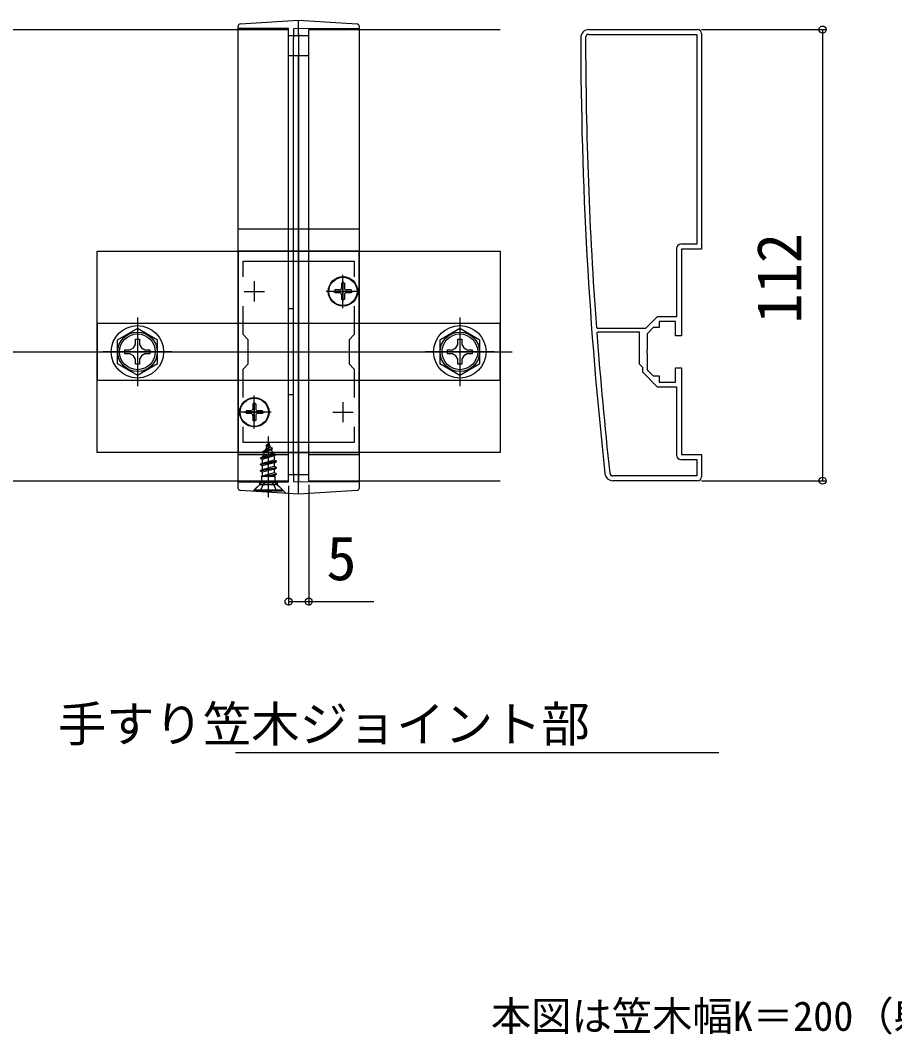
# Model space of a CAD drawing. Units: millimetres, scale not verified. Extents: x -875 to 875, y -1300 to 1292.
# Drawn here: x 399.5 to 616.5, y 314.9 to 566.7 of the extents above; entities that cross this region are included whole.
import ezdxf
from ezdxf.enums import TextEntityAlignment as Align

# ---------------------------------------------------------------- set-up
doc = ezdxf.new("R2010")
doc.units = ezdxf.units.MM
doc.header["$LTSCALE"] = 8
for name, color, linetype in [('0-1_USER1', 3, 'Continuous'), ('0-2_YKK_11', 7, 'Continuous'), ('0-3_YKK_12', 2, 'Continuous'), ('0-4_YKK_13', 4, 'Continuous'), ('0-5_YKK_D', 6, 'Continuous'), ('0-7_YSS_K', 3, 'Continuous')]:
    doc.layers.add(name, color=color, linetype=linetype)
doc.styles.add('ＭＳ ゴシック', font='')
doc.styles.get('ＭＳ ゴシック').set_extended_font_data('MS Gothic')

msp = doc.modelspace()

# ---------------------------------------------------------------- linework, layer by layer
at = {"layer": '0-2_YKK_11'}
for p, q in [((540.604, 564.404), (567.604, 564.404)), ((540.604, 563.204), (567.404, 563.204)), ((457.604, 501.904), (457.604, 496.904)), ((479.604, 501.904), (479.604, 496.904)), ((455.104, 499.404), (460.104, 499.404)), ((477.104, 499.404), (482.104, 499.404)), ((457.604, 471.904), (457.604, 466.904)), ((479.604, 471.904), (479.604, 466.904)), ((455.104, 469.404), (460.104, 469.404)), ((477.104, 469.404), (482.104, 469.404)), ((567.404, 453.604), (546.604, 453.604)), ((567.604, 452.404), (546.604, 452.404))]:
    msp.add_line(p, q, dxfattribs=at)
for points in [[(568.604, 563.404), (568.604, 509.904), (563.604, 509.904), (563.604, 488.404), (562.104, 488.404), (562.104, 491.904), (558.104, 491.904), (558.104, 490.404), (556.604, 490.404), (555.104, 488.904), (555.104, 484.862), (554.984, 484.679), (554.984, 484.129), (555.104, 483.946), (555.104, 479.904), (556.604, 478.404), (558.104, 478.404), (558.104, 476.904), (562.104, 476.904), (562.104, 480.404), (563.604, 480.404), (563.604, 458.904), (568.604, 458.904), (568.604, 453.404)], [(567.404, 563.204), (567.404, 511.104), (563.404, 511.104)], [(562.404, 510.104), (562.404, 493.104), (557.607, 493.104), (554.707, 490.204), (542.789, 490.204), (542.489, 490.482)], [(454.804, 503.037), (454.804, 506.904), (482.404, 506.904), (482.404, 503.037)], [(454.804, 473.037), (454.804, 480.104), (456.104, 481.404), (456.104, 487.404), (454.804, 488.704), (454.804, 495.771)], [(482.404, 495.771), (482.404, 488.704), (481.104, 487.404), (481.104, 481.404), (482.404, 480.104), (482.404, 473.037)], [(542.593, 489.082), (542.892, 489.404), (553.104, 489.404), (553.104, 481.404), (553.904, 480.604), (553.904, 479.407), (557.607, 475.704), (562.404, 475.704), (562.404, 458.704)], [(482.404, 465.771), (482.404, 461.904), (454.804, 461.904), (454.804, 465.771)], [(563.404, 457.704), (567.404, 457.704), (567.404, 453.604)]]:
    msp.add_lwpolyline(points, dxfattribs=at)
msp.add_lwpolyline([(453.604, 509.404), (453.604, 459.404), (483.604, 459.404), (483.604, 509.404)], close=True, dxfattribs=at)
for centre, radius, start, end in [((540.604, 562.404), 2, 90, 180.07338), ((567.604, 563.404), 1, 0.00001, 89.99999), ((1538.607, 563.682), 1000.004, 180.07337, 186.28629), ((540.604, 562.404), 0.8, 89.99999, 180.07337), ((1538.605, 563.682), 998.802, 180.07336, 184.20284), ((563.404, 510.104), 1, 90.00001, 179.99999), ((1538.613, 563.683), 998.809, 184.28341, 186.28629), ((563.404, 458.704), 1, 180.00001, 269.99999), ((546.604, 454.404), 2, 186.28628, 270), ((546.604, 454.404), 0.8, 186.28629, 270.00001), ((567.604, 453.404), 1, 270.00001, 359.99999)]:
    msp.add_arc(centre, radius, start, end, dxfattribs=at)
at = {"layer": '0-3_YKK_12'}
for p, q in [((466.104, 452.404), (466.104, 564.404)), ((471.104, 452.404), (471.104, 564.404)), ((468.604, 449.404), (468.604, 519.404))]:
    msp.add_line(p, q, dxfattribs=at)
for points in [[(113.604, 564.404), (453.604, 564.404), (466.104, 564.404)], [(471.104, 564.404), (483.604, 564.404), (518.604, 564.404)], [(113.604, 452.404), (453.604, 452.404), (466.104, 452.404)], [(471.104, 452.404), (483.604, 452.404), (518.604, 452.404)]]:
    msp.add_lwpolyline(points, dxfattribs=at)
at = {"layer": '0-4_YKK_13'}
for p, q in [((454.074, 565.815), (468.604, 566.704)), ((468.604, 566.704), (483.135, 565.815)), ((466.104, 564.66), (453.604, 564.704)), ((483.604, 564.704), (467.304, 564.562)), ((453.604, 452.978), (453.604, 562.518)), ((466.104, 562.904), (471.104, 562.904)), ((466.104, 454.196), (466.104, 562.357)), ((467.304, 454.295), (467.304, 562.259)), ((468.604, 563.409), (468.604, 452.031)), ((468.604, 562.904), (468.604, 563.346)), ((471.104, 557.904), (471.104, 562.904)), ((483.604, 562.518), (483.604, 452.978)), ((471.104, 557.904), (466.104, 557.904)), ((468.604, 514.904), (468.604, 557.904)), ((453.604, 514.904), (483.604, 514.904)), ((479.954, 501.454), (479.254, 501.454)), ((479.254, 501.454), (479.254, 500.254)), ((479.604, 495.254), (479.604, 503.554)), ((479.954, 501.454), (479.954, 500.254)), ((483.754, 499.404), (475.454, 499.404)), ((477.554, 499.754), (477.554, 499.054)), ((478.754, 499.754), (477.554, 499.754)), ((478.754, 499.054), (477.554, 499.054)), ((481.654, 499.754), (480.454, 499.754)), ((481.654, 499.054), (480.454, 499.054)), ((481.654, 499.754), (481.654, 499.054)), ((479.254, 498.554), (479.254, 497.354)), ((479.954, 497.354), (479.254, 497.354)), ((479.954, 498.554), (479.954, 497.354)), ((467.304, 495.104), (466.104, 495.104)), ((428.604, 492.904), (428.604, 475.904)), ((508.604, 492.904), (508.604, 475.904)), ((428.081, 486.258), (428.103, 487.504)), ((508.081, 486.258), (508.103, 487.504)), ((437.104, 484.404), (420.104, 484.404)), ((517.104, 484.404), (500.104, 484.404)), ((457.604, 465.254), (457.604, 473.554)), ((467.304, 473.704), (466.104, 473.704)), ((457.954, 471.454), (457.254, 471.454)), ((457.254, 471.454), (457.254, 470.254)), ((457.954, 471.454), (457.954, 470.254)), ((461.754, 469.404), (453.454, 469.404)), ((455.554, 469.754), (455.554, 469.054)), ((456.754, 469.754), (455.554, 469.754)), ((456.754, 469.054), (455.554, 469.054)), ((457.254, 468.554), (457.254, 467.354)), ((457.954, 468.554), (457.954, 467.354)), ((459.654, 469.754), (458.454, 469.754)), ((459.654, 469.054), (458.454, 469.054)), ((459.654, 469.754), (459.654, 469.054)), ((457.954, 467.354), (457.254, 467.354)), ((461.104, 461.854), (460.357, 460.051)), ((460.504, 461.264), (460.972, 461.534)), ((460.504, 461.164), (460.504, 461.264)), ((460.504, 461.164), (460.758, 461.018)), ((461.104, 448.354), (461.104, 463.349)), ((461.104, 461.854), (461.528, 460.831)), ((453.604, 458.904), (466.104, 458.904)), ((459.104, 458.084), (462.854, 458.879)), ((459.104, 457.984), (462.854, 458.779)), ((459.104, 458.084), (459.68, 458.417)), ((462.47, 458.557), (459.629, 457.681)), ((460.072, 459.362), (459.68, 458.417)), ((459.68, 458.417), (462.174, 459.272)), ((459.704, 459.574), (462.154, 460.369)), ((459.704, 459.674), (460.357, 460.051)), ((459.704, 459.574), (460.072, 459.362)), ((460.072, 459.362), (461.803, 460.166)), ((460.357, 460.051), (461.528, 460.831)), ((461.528, 460.831), (462.154, 460.469)), ((461.803, 460.166), (462.154, 460.369)), ((461.803, 460.166), (462.174, 459.272)), ((462.154, 460.369), (462.154, 460.469)), ((462.174, 459.272), (462.854, 458.879)), ((462.47, 458.557), (462.854, 458.779)), ((462.47, 458.557), (462.579, 458.293)), ((462.854, 458.779), (462.854, 458.879)), ((459.104, 457.984), (459.104, 458.084)), ((459.104, 457.984), (459.629, 457.681)), ((463.104, 457.289), (459.104, 456.494)), ((459.104, 456.394), (463.104, 457.189)), ((459.104, 456.494), (459.629, 456.797)), ((459.104, 456.394), (459.104, 456.494)), ((459.104, 456.394), (459.629, 456.091)), ((459.629, 456.797), (459.629, 457.681)), ((459.629, 456.797), (462.579, 457.592)), ((462.579, 456.886), (459.629, 456.091)), ((459.629, 455.207), (459.629, 456.091)), ((459.629, 455.207), (462.579, 456.002)), ((462.579, 457.592), (462.579, 458.293)), ((462.579, 457.592), (463.104, 457.289)), ((462.579, 456.886), (463.104, 457.189)), ((462.579, 456.002), (462.579, 456.886)), ((462.579, 456.002), (463.104, 455.699)), ((463.104, 457.189), (463.104, 457.289)), ((459.104, 454.904), (463.104, 455.699)), ((463.104, 455.599), (459.104, 454.804)), ((459.104, 454.904), (459.629, 455.207)), ((459.104, 454.804), (459.104, 454.904)), ((459.104, 454.804), (459.629, 454.501)), ((459.325, 453.442), (459.629, 453.617)), ((462.739, 453.442), (459.325, 453.442)), ((459.469, 452.3), (459.469, 453.442)), ((462.579, 455.296), (459.629, 454.501)), ((459.629, 453.617), (459.629, 454.501)), ((459.629, 453.617), (462.579, 454.412)), ((459.746, 453.442), (463.104, 454.109)), ((463.104, 454.009), (460.249, 453.442)), ((462.579, 453.706), (461.598, 453.442)), ((462.579, 455.296), (463.104, 455.599)), ((462.579, 454.412), (462.579, 455.296)), ((462.579, 454.412), (463.104, 454.109)), ((462.579, 453.706), (463.104, 454.009)), ((462.579, 453.442), (462.579, 453.706)), ((462.739, 452.3), (462.739, 453.442)), ((463.104, 455.599), (463.104, 455.699)), ((463.104, 454.009), (463.104, 454.109)), ((471.104, 453.904), (466.104, 453.904)), ((468.604, 452.094), (468.604, 453.904)), ((453.604, 452.104), (466.104, 452.148)), ((458.854, 451.354), (457.296, 449.796)), ((457.604, 450.104), (459.235, 451.735)), ((458.854, 452.122), (458.854, 451.354)), ((463.354, 451.354), (458.854, 451.354)), ((462.854, 451.854), (459.354, 451.854)), ((462.249, 451.669), (461.104, 452.278)), ((463.154, 449.854), (462.249, 451.669)), ((463.354, 451.354), (463.354, 452.138)), ((465.409, 449.3), (463.354, 451.354)), ((467.304, 452.246), (483.604, 452.104)), ((457.604, 449.854), (457.604, 450.104)), ((457.604, 450.104), (464.604, 450.104)), ((457.604, 449.854), (464.604, 449.854)), ((452.91, 384.954), (572.91, 384.954))]:
    msp.add_line(p, q, dxfattribs=at)
for points in [[(468.604, 563.409), (468.604, 563.754), (468.604, 564.093), (468.604, 564.427), (468.604, 564.75), (468.604, 565.056), (468.604, 565.344), (468.604, 565.614), (468.604, 565.857), (468.604, 566.074), (468.604, 566.262), (468.604, 566.419), (468.604, 566.542), (468.604, 566.632), (468.604, 566.686), (468.604, 566.704)], [(453.604, 562.518), (453.604, 562.856), (453.604, 563.187), (453.604, 563.51), (453.604, 563.818), (453.604, 564.106), (453.604, 564.373), (453.604, 564.612), (453.604, 564.82), (453.604, 564.995), (453.604, 565.134), (453.604, 565.234), (453.604, 565.296), (453.604, 565.316)], [(466.104, 562.357), (466.104, 562.635), (466.104, 562.908), (466.104, 563.174), (466.104, 563.427), (466.104, 563.664), (466.104, 563.884), (466.104, 564.08), (466.104, 564.251), (466.104, 564.396), (466.104, 564.51), (466.104, 564.593), (466.104, 564.643), (466.104, 564.66)], [(467.304, 564.562), (467.304, 564.545), (467.304, 564.495), (467.304, 564.412), (467.304, 564.298), (467.304, 564.155), (467.304, 563.983), (467.304, 563.787), (467.304, 563.569), (467.304, 563.33), (467.304, 563.077), (467.304, 562.812), (467.304, 562.538), (467.304, 562.259)], [(483.604, 565.316), (483.604, 565.296), (483.604, 565.234), (483.604, 565.134), (483.604, 564.995), (483.604, 564.82), (483.604, 564.612), (483.604, 564.373), (483.604, 564.106), (483.604, 563.818), (483.604, 563.51), (483.604, 563.187), (483.604, 562.856), (483.604, 562.518)], [(426.751, 484.927), (427.619, 485.389), (428.081, 486.258)], [(428.103, 487.504), (429.106, 487.504), (429.127, 486.258)], [(429.127, 486.258), (429.589, 485.389), (430.458, 484.927)], [(506.751, 484.927), (507.619, 485.389), (508.081, 486.258)], [(508.103, 487.504), (509.106, 487.504), (509.127, 486.258)], [(509.127, 486.258), (509.589, 485.389), (510.458, 484.927)], [(426.751, 483.881), (425.504, 483.903), (425.504, 484.906), (426.751, 484.927)], [(428.081, 482.551), (427.619, 483.419), (426.751, 483.881)], [(430.458, 483.881), (429.589, 483.419), (429.127, 482.551)], [(430.458, 484.927), (431.704, 484.906), (431.704, 483.903), (430.458, 483.881)], [(506.751, 483.881), (505.504, 483.903), (505.504, 484.906), (506.751, 484.927)], [(508.081, 482.551), (507.619, 483.419), (506.751, 483.881)], [(510.458, 483.881), (509.589, 483.419), (509.127, 482.551)], [(510.458, 484.927), (511.704, 484.906), (511.704, 483.903), (510.458, 483.881)], [(429.127, 482.551), (429.106, 481.304), (428.103, 481.304), (428.081, 482.551)], [(509.127, 482.551), (509.106, 481.304), (508.103, 481.304), (508.081, 482.551)], [(459.704, 459.574), (459.704, 459.674), (462.154, 460.469)], [(471.104, 453.904), (471.104, 458.904), (483.604, 458.904)], [(466.104, 452.148), (466.104, 452.162), (466.104, 452.205), (466.104, 452.277), (466.104, 452.376), (466.104, 452.501), (466.104, 452.651), (466.104, 452.823), (466.104, 453.015), (466.104, 453.226), (466.104, 453.453), (466.104, 453.69), (466.104, 453.939), (466.104, 454.196)], [(467.304, 454.295), (467.304, 454.039), (467.304, 453.791), (467.304, 453.553), (467.304, 453.326), (467.304, 453.116), (467.304, 452.923), (467.304, 452.75), (467.304, 452.601), (467.304, 452.476), (467.304, 452.376), (467.304, 452.305), (467.304, 452.261), (467.304, 452.246)], [(453.604, 450.492), (453.604, 450.505), (453.604, 450.544), (453.604, 450.61), (453.604, 450.701), (453.604, 450.816), (453.604, 450.954), (453.604, 451.115), (453.604, 451.296), (453.604, 451.495), (453.604, 451.712), (453.604, 451.945), (453.604, 452.189), (453.604, 452.443), (453.604, 452.707), (453.604, 452.978)], [(459.054, 449.854), (459.959, 451.669), (461.104, 452.278)], [(464.604, 449.854), (464.604, 450.104), (462.974, 451.735)], [(468.604, 449.104), (468.604, 449.12), (468.604, 449.166), (468.604, 449.243), (468.604, 449.35), (468.604, 449.485), (468.604, 449.648), (468.604, 449.838), (468.604, 450.051), (468.604, 450.286), (468.604, 450.541), (468.604, 450.815), (468.604, 451.102), (468.604, 451.402), (468.604, 451.712), (468.604, 452.031)], [(483.604, 452.978), (483.604, 452.707), (483.604, 452.443), (483.604, 452.189), (483.604, 451.945), (483.604, 451.712), (483.604, 451.495), (483.604, 451.296), (483.604, 451.115), (483.604, 450.954), (483.604, 450.816), (483.604, 450.701), (483.604, 450.61), (483.604, 450.544), (483.604, 450.505), (483.604, 450.492)], [(483.135, 449.993), (468.604, 449.104), (454.074, 449.993)]]:
    msp.add_lwpolyline(points, dxfattribs=at)
for points in [[(518.604, 509.404), (518.604, 459.404), (418.604, 459.404), (418.604, 509.404)], [(418.604, 477.404), (518.604, 477.404), (518.604, 491.404), (418.604, 491.404)], [(433.604, 487.291), (428.604, 490.178), (423.604, 487.291), (423.604, 481.517), (428.604, 478.631), (433.604, 481.517)], [(513.604, 487.291), (508.604, 490.178), (503.604, 487.291), (503.604, 481.517), (508.604, 478.631), (513.604, 481.517)]]:
    msp.add_lwpolyline(points, close=True, dxfattribs=at)
for centre, radius in [((479.604, 499.404), 3.65), ((479.604, 499.404), 3.5), ((428.604, 484.404), 6.5), ((428.604, 484.404), 4.907), ((428.604, 484.404), 4.432), ((508.604, 484.404), 6.5), ((508.604, 484.404), 4.907), ((508.604, 484.404), 4.432), ((457.604, 469.404), 3.65), ((457.604, 469.404), 3.5)]:
    msp.add_circle(centre, radius, dxfattribs=at)
for centre, radius, start, end in [((454.104, 565.316), 0.5, 93.5, 180), ((483.104, 565.316), 0.5, 0, 86.5), ((478.754, 500.254), 0.5, 270, 0), ((478.754, 498.554), 0.5, 0, 90), ((480.454, 500.254), 0.5, 180, 270), ((480.454, 498.554), 0.5, 90, 180), ((456.754, 470.254), 0.5, 270, 0), ((456.754, 468.554), 0.5, 0, 90), ((458.454, 470.254), 0.5, 180, 270), ((458.454, 468.554), 0.5, 90, 180), ((458.669, 452.3), 0.8, 315, 0), ((463.539, 452.3), 0.8, 180, 225), ((454.104, 450.492), 0.5, 180, 266.5), ((483.104, 450.492), 0.5, 273.5, 0)]:
    msp.add_arc(centre, radius, start, end, dxfattribs=at)
at = {"layer": '0-5_YKK_D'}
for p, q in [((568.604, 564.404), (599.604, 564.404)), ((598.604, 564.404), (598.604, 452.404)), ((466.104, 451.148), (466.104, 421.404)), ((471.104, 451.404), (471.104, 421.404)), ((568.604, 452.404), (599.604, 452.404))]:
    msp.add_line(p, q, dxfattribs=at)
msp.add_lwpolyline([(466.104, 422.404), (471.104, 422.404), (487.297, 422.404)], dxfattribs=at)
for centre in [(598.604, 564.404), (598.604, 452.404), (466.104, 422.404), (471.104, 422.404)]:
    msp.add_circle(centre, 0.875, dxfattribs=at)
at = {"layer": '0-7_YSS_K'}
msp.add_line((68.604, 484.404), (521.604, 484.404), dxfattribs=at)

# ---------------------------------------------------------------- texts
at = {"layer": '0-1_USER1', "style": 'ＭＳ ゴシック'}
for s, height, p in [('手すり笠木ジョイント部', 8.798, (408.841, 384.972)), ('本図は笠木幅K＝200（躯体厚＝165）、見付60㎜を示す。', 7.331, (516.318, 313.641))]:
    msp.add_text(s, height=height, dxfattribs=at).set_placement(p, align=Align.BOTTOM_LEFT)
at = {"layer": '0-5_YKK_D', "style": 'ＭＳ ゴシック'}
msp.add_text('112', height=11, rotation=90, dxfattribs=at).set_placement((596.604, 491.444), align=Align.BOTTOM_LEFT)
msp.add_text('5', height=11, dxfattribs=at).set_placement((475.496, 424.404), align=Align.BOTTOM_LEFT)

doc.saveas('drawing.dxf')
